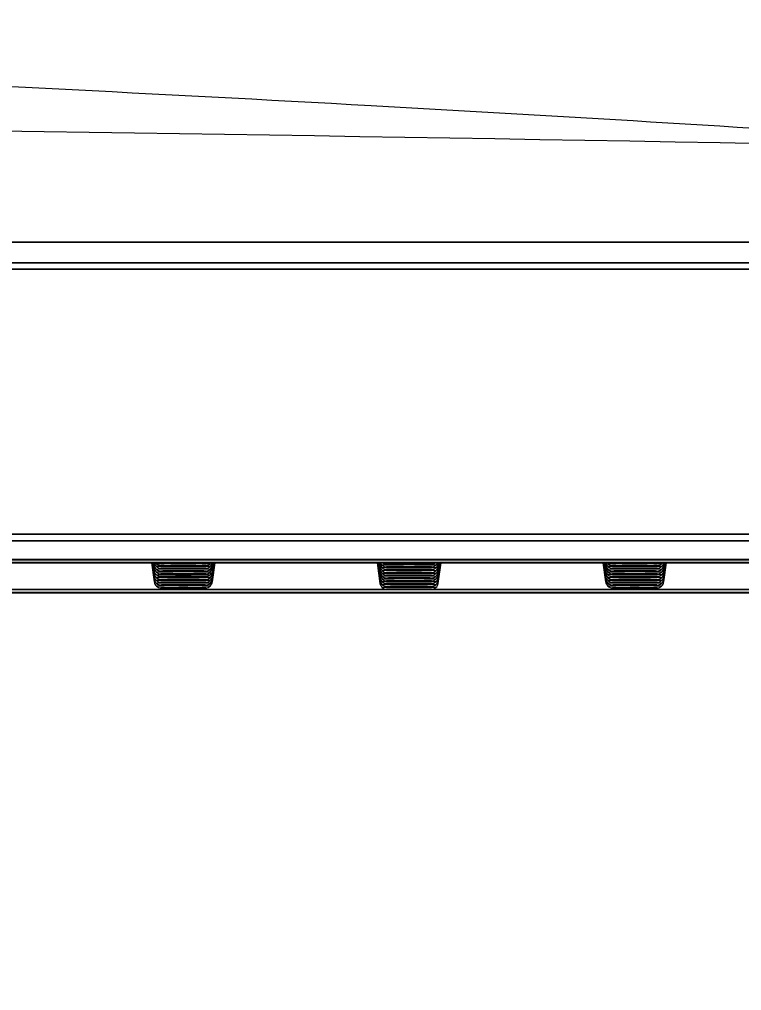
# Model space of a CAD drawing. Header units: millimetres. Extents: x 8883 to 11259, y -10160 to -6800.
# Drawn here: x 9770.87 to 9802.7, y -7774.29 to -7731.51 of the extents above; entities that cross this region are included whole.
import ezdxf

# ---------------------------------------------------------------- set-up
doc = ezdxf.new("R2010")
doc.units = ezdxf.units.MM
doc.layers.add('DIM', color=5, linetype='Continuous', lineweight=13)
doc.styles.add('ARIAL', font='arial.ttf')
doc.dimstyles.get("Standard").update_dxf_attribs({"dimtxt": 15, "dimasz": 15, "dimexe": 0.18, "dimexo": 0.0625, "dimgap": 4, "dimtad": 0, "dimdec": 1, "dimdsep": 46, "dimtxsty": 'ARIAL', "dimcen": 0, "dimclrd": 5, "dimclre": 5, "dimclrt": 5, "dimadec": 0, "dimazin": 0, "dimtfac": 1, "dimtdec": 1, "dimtofl": 0, "dimtmove": 0, "dimatfit": 3, "dimfxl": 1, "dimtolj": 1, "dimtzin": 0, "dimarcsym": 0})

# ---------------------------------------------------------------- blocks, each defined once
blk = doc.blocks.new('*D185')
at = {"layer": 'Defpoints', "color": 0, "transparency": 16777216}
for p in [(9678.596, -7626.145), (9989.37, -9683.127), (10114.894, -9683.127)]:
    blk.add_point(p, dxfattribs=at)
at = {"layer": 'DIM', "color": 5, "lineweight": -2, "transparency": 16777216}
for p, q in [((9678.658, -7626.145), (10115.074, -7626.145)), ((10114.894, -7644.145), (10114.894, -8614.508)), ((10114.894, -9665.127), (10114.894, -8694.764)), ((9989.433, -9683.127), (10115.074, -9683.127))]:
    blk.add_line(p, q, dxfattribs=at)
at = {"layer": 'DIM', "color": 5, "transparency": 16777216}
for points in [[(10111.894, -7644.145), (10117.894, -7644.145), (10114.894, -7626.145)], [(10111.894, -9665.127), (10117.894, -9665.127), (10114.894, -9683.127)]]:
    blk.add_solid(points, dxfattribs=at)
at = {"layer": 'DIM', "color": 5, "transparency": 16777216, "insert": (10114.894, -8654.636), "char_height": 18, "attachment_point": 5, "rotation": 90, "style": 'ARIAL'}
blk.add_mtext('\\A1;(2280)', dxfattribs=at)

msp = doc.modelspace()

# ---------------------------------------------------------------- linework, layer by layer
at = {"linetype": 'Continuous', "lineweight": 18}
for p, q in [((9549.041, -7741.315), (9808.15, -7741.315)), ((9549.034, -7742.503), (9808.157, -7742.503)), ((9808.157, -7742.503), (9549.034, -7742.503)), ((9549.041, -7742.23), (9808.15, -7742.23)), ((9808.15, -7742.23), (9549.041, -7742.23)), ((9808.573, -7754.48), (9548.62, -7754.48)), ((9548.62, -7754.48), (9808.573, -7754.48)), ((9808.565, -7754.183), (9548.624, -7754.183)), ((9548.624, -7754.183), (9808.565, -7754.183)), ((9548.618, -7755.295), (9808.573, -7755.295)), ((9808.573, -7755.295), (9548.618, -7755.295)), ((9548.618, -7755.312), (9808.573, -7755.312)), ((9808.575, -7755.432), (9548.618, -7755.432)), ((9808.574, -7755.446), (9548.618, -7755.446)), ((9548.618, -7755.446), (9808.574, -7755.446)), ((9776.694, -7755.446), (9776.812, -7756.288)), ((9776.711, -7755.446), (9776.812, -7756.165)), ((9776.728, -7755.446), (9776.812, -7756.042)), ((9776.745, -7755.446), (9776.812, -7755.918)), ((9776.78, -7755.446), (9776.812, -7755.672)), ((9776.797, -7755.446), (9776.812, -7755.549)), ((9779.379, -7756.288), (9779.498, -7755.446)), ((9779.379, -7756.165), (9779.48, -7755.446)), ((9779.379, -7756.042), (9779.463, -7755.446)), ((9779.379, -7755.918), (9779.446, -7755.446)), ((9779.379, -7755.672), (9779.411, -7755.446)), ((9779.379, -7755.549), (9779.394, -7755.446)), ((9786.635, -7755.446), (9786.762, -7756.349)), ((9786.652, -7755.446), (9786.762, -7756.226)), ((9786.67, -7755.446), (9786.762, -7756.103)), ((9786.687, -7755.446), (9786.762, -7755.98)), ((9786.704, -7755.446), (9786.762, -7755.857)), ((9786.721, -7755.446), (9786.762, -7755.734)), ((9786.739, -7755.446), (9786.762, -7755.611)), ((9786.756, -7755.446), (9786.762, -7755.488)), ((9789.329, -7756.349), (9789.456, -7755.446)), ((9789.329, -7756.226), (9789.439, -7755.446)), ((9789.329, -7756.103), (9789.422, -7755.446)), ((9789.329, -7755.98), (9789.404, -7755.446)), ((9789.329, -7755.857), (9789.387, -7755.446)), ((9789.329, -7755.734), (9789.37, -7755.446)), ((9789.329, -7755.611), (9789.352, -7755.446)), ((9789.329, -7755.488), (9789.335, -7755.446)), ((9796.594, -7755.446), (9796.712, -7756.288)), ((9796.611, -7755.446), (9796.712, -7756.165)), ((9796.628, -7755.446), (9796.712, -7756.042)), ((9796.645, -7755.446), (9796.712, -7755.918)), ((9796.663, -7755.446), (9796.712, -7755.795)), ((9796.68, -7755.446), (9796.712, -7755.672)), ((9796.697, -7755.446), (9796.712, -7755.549)), ((9799.279, -7756.288), (9799.398, -7755.446)), ((9799.279, -7756.165), (9799.38, -7755.446)), ((9799.279, -7756.042), (9799.363, -7755.446)), ((9799.279, -7755.918), (9799.346, -7755.446)), ((9799.279, -7755.795), (9799.328, -7755.446)), ((9799.279, -7755.672), (9799.311, -7755.446)), ((9799.279, -7755.549), (9799.294, -7755.446)), ((9768.354, -7756.614), (9787.814, -7756.614)), ((9787.814, -7756.614), (9768.354, -7756.614)), ((9788.252, -7756.614), (9807.717, -7756.614)), ((9807.717, -7756.614), (9788.252, -7756.614)), ((9548.618, -7756.749), (9808.573, -7756.749)), ((9808.573, -7756.749), (9548.618, -7756.749)), ((9548.618, -7756.763), (9808.565, -7756.763))]:
    msp.add_line(p, q, dxfattribs=at)
at = {"linetype": 'Continuous', "lineweight": 13}
for centre, major_axis, ratio, start_param, end_param in [((9778.096, -7755.549), (-1.284, 0), 0.006916, 6.017818, 6.283186), ((9778.096, -7755.672), (-1.284, 0), 0.006916, 6.017818, 6.283186), ((9778.096, -7755.488), (-1.183, 0), 0.006916, 3.141593, 6.283185), ((9778.096, -7755.611), (-1.183, 0), 0.006916, 3.141593, 6.283185), ((9778.096, -7755.734), (-1.183, 0), 0.006916, 3.141593, 6.283185), ((9778.096, -7755.561), (-0.987, 0), 0.006916, 3.141593, 6.283185), ((9778.096, -7755.684), (-0.987, 0), 0.006916, 3.141593, 6.283185), ((9778.096, -7755.549), (-1.284, 0), 0.006916, 3.141593, 3.40696), ((9778.096, -7755.672), (-1.284, 0), 0.006916, 3.141593, 3.40696), ((9788.046, -7755.488), (-1.284, 0), 0.006916, 6.017818, 6.283185), ((9788.046, -7755.611), (-1.284, 0), 0.006916, 6.017818, 6.283185), ((9788.046, -7755.734), (-1.284, 0), 0.006916, 6.017818, 6.283185), ((9788.046, -7755.549), (-1.183, 0), 0.006916, 3.141593, 6.283185), ((9788.046, -7755.672), (-1.183, 0), 0.006916, 3.141593, 6.283185), ((9788.046, -7755.795), (-1.183, 0), 0.006916, 3.141593, 6.283185), ((9788.046, -7755.5), (-0.987, 0), 0.006916, 3.141593, 6.283185), ((9788.046, -7755.623), (-0.987, 0), 0.006916, 3.141593, 6.283185), ((9788.046, -7755.746), (-0.987, 0), 0.006916, 3.141593, 6.283185), ((9788.046, -7755.488), (-1.284, 0), 0.006916, 3.141593, 3.40696), ((9788.046, -7755.611), (-1.284, 0), 0.006916, 3.141593, 3.40696), ((9788.046, -7755.734), (-1.284, 0), 0.006916, 3.141593, 3.40696), ((9797.996, -7755.549), (-1.284, 0), 0.006916, 6.017818, 6.283185), ((9797.996, -7755.672), (-1.284, 0), 0.006916, 6.017818, 6.283185), ((9797.996, -7755.795), (-1.284, 0), 0.006916, 6.017818, 6.283185), ((9797.996, -7755.488), (-1.183, 0), 0.006916, 3.141593, 6.283185), ((9797.996, -7755.611), (-1.183, 0), 0.006916, 3.141593, 6.283185), ((9797.996, -7755.734), (-1.183, 0), 0.006916, 3.141593, 6.283185), ((9797.996, -7755.561), (-0.987, 0), 0.006916, 3.141593, 6.283185), ((9797.996, -7755.684), (-0.987, 0), 0.006916, 3.141593, 6.283185), ((9797.996, -7755.549), (-1.284, 0), 0.006916, 3.141593, 3.40696), ((9797.996, -7755.672), (-1.284, 0), 0.006916, 3.141593, 3.40696), ((9797.996, -7755.795), (-1.284, 0), 0.006916, 3.141593, 3.40696), ((9778.096, -7755.918), (-1.284, 0), 0.006916, 5.974621, 6.283186), ((9778.096, -7756.042), (-1.284, 0), 0.006916, 6.017818, 6.283186), ((9778.096, -7756.165), (-1.284, 0), 0.006916, 6.017818, 6.283186), ((9778.096, -7755.857), (-1.183, 0), 0.006916, 3.141593, 6.283185), ((9777.109, -7755.63), (-0.3, 0), 0.999976, 0.854941, 1.570526), ((9778.096, -7756.103), (-1.183, 0), 0.006916, 3.141593, 6.283185), ((9778.096, -7756.226), (-1.183, 0), 0.006916, 3.141593, 6.283185), ((9778.096, -7755.807), (-0.987, 0), 0.006916, 3.141593, 6.283185), ((9778.096, -7755.93), (-0.987, 0), 0.006916, 3.141593, 6.283185), ((9778.096, -7755.93), (-0.987, 0), 0.006916, 0, 3.141593), ((9778.096, -7756.177), (-0.987, 0), 0.006916, 3.141593, 6.283185), ((9778.096, -7755.918), (-1.284, 0), 0.006916, 3.141593, 3.562272), ((9778.096, -7756.042), (-1.284, 0), 0.006916, 3.141593, 3.40696), ((9778.096, -7756.165), (-1.284, 0), 0.006916, 3.141593, 3.40696), ((9788.046, -7755.857), (-1.284, 0), 0.006916, 6.017818, 6.283185), ((9788.046, -7755.98), (-1.284, 0), 0.006916, 6.017818, 6.283185), ((9788.046, -7756.103), (-1.284, 0), 0.006916, 6.017818, 6.283185), ((9788.046, -7756.226), (-1.284, 0), 0.006916, 6.017818, 6.283185), ((9788.046, -7755.918), (-1.183, 0), 0.006916, 3.141593, 6.283185), ((9787.059, -7755.692), (-0.3, 0), 0.999976, 0.855211, 1.570796), ((9788.046, -7756.042), (-1.183, 0), 0.006916, 3.141593, 6.283185), ((9787.059, -7755.815), (-0.3, 0), 0.999976, 0.855211, 1.570796), ((9788.046, -7756.165), (-1.183, 0), 0.006916, 3.141593, 6.283185), ((9787.059, -7755.938), (-0.3, 0), 0.999976, 0.855211, 1.570796), ((9788.046, -7755.869), (-0.987, 0), 0.006916, 3.141593, 6.283185), ((9788.046, -7755.992), (-0.987, 0), 0.006916, 3.141593, 6.283185), ((9788.046, -7755.992), (-0.987, 0), 0.006916, 0, 3.141593), ((9788.046, -7756.115), (-0.987, 0), 0.006916, 3.141593, 6.283185), ((9788.046, -7756.115), (-0.987, 0), 0.006916, 0, 3.141593), ((9789.032, -7755.692), (-0.3, 0), 0.999976, 1.570796, 2.286381), ((9789.032, -7755.815), (-0.3, 0), 0.999976, 1.570796, 2.286381), ((9789.032, -7755.938), (-0.3, 0), 0.999976, 1.570796, 2.286381), ((9788.046, -7755.857), (-1.284, 0), 0.006916, 3.141593, 3.40696), ((9788.046, -7755.98), (-1.284, 0), 0.006916, 3.141593, 3.40696), ((9788.046, -7756.103), (-1.284, 0), 0.006916, 3.141593, 3.40696), ((9788.046, -7756.226), (-1.284, 0), 0.006916, 3.141593, 3.40696), ((9797.996, -7755.918), (-1.284, 0), 0.006916, 6.017818, 6.283185), ((9797.996, -7756.042), (-1.284, 0), 0.006916, 6.017818, 6.283185), ((9797.996, -7756.165), (-1.284, 0), 0.006916, 6.017818, 6.283185), ((9797.996, -7755.857), (-1.183, 0), 0.006916, 3.141593, 6.283185), ((9797.996, -7755.98), (-1.183, 0), 0.006916, 3.141593, 6.283185), ((9797.009, -7755.754), (-0.3, 0), 0.999976, 0.855211, 1.570796), ((9797.996, -7756.103), (-1.183, 0), 0.006916, 3.141593, 6.283185), ((9797.009, -7755.877), (-0.3, 0), 0.999976, 0.855211, 1.570796), ((9797.996, -7756.226), (-1.183, 0), 0.006916, 3.141593, 6.283185), ((9797.009, -7756), (-0.3, 0), 0.999976, 0.855211, 1.570796), ((9797.996, -7755.807), (-0.987, 0), 0.006916, 3.141593, 6.283185), ((9797.996, -7755.93), (-0.987, 0), 0.006916, 3.141593, 6.283185), ((9797.996, -7755.93), (-0.987, 0), 0.006916, 0, 3.141593), ((9797.996, -7756.054), (-0.987, 0), 0.006916, 3.141593, 6.283185), ((9797.996, -7756.054), (-0.987, 0), 0.006916, 0, 3.141593), ((9797.996, -7756.177), (-0.987, 0), 0.006916, 3.141593, 6.283185), ((9797.996, -7756.177), (-0.987, 0), 0.006916, 0, 3.141593), ((9798.982, -7755.754), (-0.3, 0), 0.999976, 1.570796, 2.286381), ((9798.982, -7755.877), (-0.3, 0), 0.999976, 1.570796, 2.286381), ((9798.982, -7756), (-0.3, 0), 0.999976, 1.570796, 2.286381), ((9797.996, -7755.918), (-1.284, 0), 0.006916, 3.141593, 3.40696), ((9797.996, -7756.042), (-1.284, 0), 0.006916, 3.141593, 3.40696), ((9797.996, -7756.165), (-1.284, 0), 0.006916, 3.141593, 3.40696), ((9778.096, -7756.288), (-1.284, 0), 0.006916, 6.017818, 6.283186), ((9778.096, -7756.349), (-1.183, 0), 0.006916, 3.141593, 6.283185), ((9778.096, -7756.472), (-1.183, 0), 0.006916, 3.141593, 6.283185), ((9778.096, -7756.3), (-0.987, 0), 0.006916, 3.141593, 6.283185), ((9778.096, -7756.423), (-0.987, 0), 0.006916, 3.141593, 6.283185), ((9778.096, -7756.546), (-0.987, 0), 0.006916, 3.141593, 6.283185), ((9778.096, -7756.288), (-1.284, 0), 0.006916, 3.141593, 3.40696), ((9788.046, -7756.349), (-1.284, 0), 0.006916, 6.017818, 6.283185), ((9788.046, -7756.288), (-1.183, 0), 0.006916, 3.141593, 6.283185), ((9787.059, -7756.061), (-0.3, 0), 0.999976, 0.855211, 1.570796), ((9788.046, -7756.411), (-1.183, 0), 0.006916, 3.141593, 6.283185), ((9787.059, -7756.184), (-0.3, 0), 0.999976, 0.855211, 1.570796), ((9788.046, -7756.534), (-1.183, 0), 0.006916, 3.141593, 6.283185), ((9787.059, -7756.308), (-0.3, 0), 0.999976, 0.855211, 1.570796), ((9788.046, -7756.238), (-0.987, 0), 0.006916, 3.141593, 6.283185), ((9788.046, -7756.238), (-0.987, 0), 0.006916, 0, 3.141593), ((9788.046, -7756.361), (-0.987, 0), 0.006916, 3.141593, 6.283185), ((9788.046, -7756.361), (-0.987, 0), 0.006916, 0, 3.141593), ((9788.046, -7756.484), (-0.987, 0), 0.006916, 3.141593, 6.283185), ((9788.046, -7756.484), (-0.987, 0), 0.006916, 0, 3.141593), ((9788.046, -7756.608), (-0.987, 0), 0.006916, 3.141593, 6.283185), ((9788.046, -7756.608), (-0.987, 0), 0.006916, 0, 3.141593), ((9789.032, -7756.061), (-0.3, 0), 0.999976, 1.570796, 2.286381), ((9789.032, -7756.184), (-0.3, 0), 0.999976, 1.570796, 2.286381), ((9789.032, -7756.308), (-0.3, 0), 0.999976, 1.570796, 2.286381), ((9788.046, -7756.349), (-1.284, 0), 0.006916, 3.141593, 3.40696), ((9797.996, -7756.288), (-1.284, 0), 0.006916, 6.017818, 6.283185), ((9797.996, -7756.349), (-1.183, 0), 0.006916, 3.141593, 6.283185), ((9797.009, -7756.123), (-0.3, 0), 0.999976, 0.855211, 1.570796), ((9797.996, -7756.472), (-1.183, 0), 0.006916, 3.141593, 6.283185), ((9797.009, -7756.246), (-0.3, 0), 0.999976, 0.855211, 1.570796), ((9797.996, -7756.3), (-0.987, 0), 0.006916, 3.141593, 6.283185), ((9797.996, -7756.3), (-0.987, 0), 0.006916, 0, 3.141593), ((9797.996, -7756.423), (-0.987, 0), 0.006916, 3.141593, 6.283185), ((9797.996, -7756.423), (-0.987, 0), 0.006916, 0, 3.141593), ((9797.996, -7756.546), (-0.987, 0), 0.006916, 3.141593, 6.283185), ((9797.996, -7756.546), (-0.987, 0), 0.006916, 0, 3.141593), ((9798.982, -7756.123), (-0.3, 0), 0.999976, 1.570796, 2.286381), ((9798.982, -7756.246), (-0.3, 0), 0.999976, 1.570796, 2.286381), ((9797.996, -7756.288), (-1.284, 0), 0.006916, 3.141593, 3.40696)]:
    msp.add_ellipse(centre, major_axis=major_axis, ratio=ratio, start_param=start_param, end_param=end_param, dxfattribs=at)
at = {"linetype": 'Continuous', "lineweight": 18}
for centre, major_axis, ratio, start_param, end_param in [((9777.109, -7755.507), (0.3, 0), 0.999976, 3.280324, 3.995909), ((9777.109, -7755.63), (0.3, 0), 0.999976, 3.280324, 3.995909), ((9777.109, -7755.384), (0.3, 0), 0.999976, 3.346728, 3.995909), ((9777.109, -7755.261), (0.3, 0), 0.999976, 3.80297, 3.995909), ((9777.109, -7755.261), (-0.3, 0), 0.999976, 0.854941, 1.570526), ((9777.109, -7755.384), (-0.3, 0), 0.999976, 0.854941, 1.570526), ((9777.109, -7755.507), (-0.3, 0), 0.999976, 0.854941, 1.570526), ((9778.096, -7755.561), (-0.987, 0), 0.006916, 0, 3.141593), ((9778.096, -7755.684), (-0.987, 0), 0.006916, 0, 3.141593), ((9778.096, -7755.561), (0.5, 0), 0.006916, 0, 3.141593), ((9778.096, -7755.561), (0.5, 0), 0.006916, 3.141593, 6.283185), ((9778.096, -7755.684), (0.35, 0), 0.006916, 0, 3.141593), ((9778.096, -7755.684), (0.35, 0), 0.006916, 3.141593, 6.283185), ((9779.082, -7755.261), (-0.3, 0), 0.999976, 1.570796, 2.286381), ((9779.082, -7755.384), (-0.3, 0), 0.999976, 1.570796, 2.286381), ((9779.082, -7755.507), (-0.3, 0), 0.999976, 1.570796, 2.286381), ((9779.082, -7755.384), (0.3, 0), 0.999976, 5.427974, 6.077155), ((9779.082, -7755.261), (0.3, 0), 0.999976, 5.427974, 5.620913), ((9779.082, -7755.507), (0.3, 0), 0.999976, 5.427974, 6.143559), ((9779.082, -7755.63), (0.3, 0), 0.999976, 5.427974, 6.143559), ((9787.059, -7755.446), (0.3, 0), 0.999976, 3.281219, 3.996804), ((9787.059, -7755.569), (0.3, 0), 0.999976, 3.281219, 3.996804), ((9787.059, -7755.692), (0.3, 0), 0.999976, 3.281219, 3.996804), ((9787.059, -7755.323), (0.3, 0), 0.999976, 3.563774, 3.996804), ((9787.059, -7755.323), (-0.3, 0), 0.999976, 0.855211, 1.570796), ((9787.059, -7755.446), (-0.3, 0), 0.999976, 0.855211, 1.570796), ((9787.059, -7755.569), (-0.3, 0), 0.999976, 0.855211, 1.570796), ((9787.059, -7755.2), (-0.3, 0), 0.999976, 0.961565, 1.570796), ((9788.046, -7755.5), (-0.987, 0), 0.006916, 0, 3.141593), ((9788.046, -7755.623), (-0.987, 0), 0.006916, 0, 3.141593), ((9788.046, -7755.746), (-0.987, 0), 0.006916, 0, 3.141593), ((9788.046, -7755.5), (0.5, 0), 0.006916, 0, 3.141593), ((9788.046, -7755.5), (0.5, 0), 0.006916, 3.141593, 6.283185), ((9788.046, -7755.623), (0.35, 0), 0.006916, 0, 3.141593), ((9788.046, -7755.623), (0.35, 0), 0.006916, 3.141593, 6.283185), ((9788.046, -7755.746), (0.35, 0), 0.006916, 0, 3.141593), ((9788.046, -7755.746), (0.35, 0), 0.006916, 3.141593, 6.283185), ((9789.032, -7755.2), (-0.3, 0), 0.999976, 1.570796, 2.180028), ((9789.032, -7755.323), (-0.3, 0), 0.999976, 1.570796, 2.286381), ((9789.032, -7755.446), (-0.3, 0), 0.999976, 1.570796, 2.286381), ((9789.032, -7755.569), (-0.3, 0), 0.999976, 1.570796, 2.286381), ((9789.032, -7755.323), (0.3, 0), 0.999976, 5.427974, 5.861004), ((9789.032, -7755.446), (0.3, 0), 0.999976, 5.427974, 6.143559), ((9789.032, -7755.569), (0.3, 0), 0.999976, 5.427974, 6.143559), ((9789.032, -7755.692), (0.3, 0), 0.999976, 5.427974, 6.143559), ((9797.009, -7755.507), (0.3, 0), 0.999976, 3.281219, 3.996804), ((9797.009, -7755.63), (0.3, 0), 0.999976, 3.281219, 3.996804), ((9797.009, -7755.754), (0.3, 0), 0.999976, 3.281219, 3.996804), ((9797.009, -7755.384), (0.3, 0), 0.999976, 3.347623, 3.996804), ((9797.009, -7755.261), (0.3, 0), 0.999976, 3.803865, 3.996804), ((9797.009, -7755.261), (-0.3, 0), 0.999976, 0.855211, 1.570796), ((9797.009, -7755.384), (-0.3, 0), 0.999976, 0.855211, 1.570796), ((9797.009, -7755.507), (-0.3, 0), 0.999976, 0.855211, 1.570796), ((9797.996, -7755.561), (-0.987, 0), 0.006916, 0, 3.141593), ((9797.996, -7755.684), (-0.987, 0), 0.006916, 0, 3.141593), ((9797.996, -7755.561), (0.5, 0), 0.006916, 0, 3.141593), ((9797.996, -7755.561), (0.5, 0), 0.006916, 3.141593, 6.283185), ((9797.996, -7755.684), (0.5, 0), 0.006916, 0, 3.141593), ((9797.996, -7755.684), (0.5, 0), 0.006916, 3.141593, 6.283185), ((9798.982, -7755.261), (-0.3, 0), 0.999976, 1.570796, 2.286381), ((9798.982, -7755.384), (-0.3, 0), 0.999976, 1.570796, 2.286381), ((9798.982, -7755.507), (-0.3, 0), 0.999976, 1.570796, 2.286381), ((9798.982, -7755.384), (0.3, 0), 0.999976, 5.427974, 6.077155), ((9798.982, -7755.261), (0.3, 0), 0.999976, 5.427974, 5.620913), ((9798.982, -7755.507), (0.3, 0), 0.999976, 5.427974, 6.143559), ((9798.982, -7755.63), (0.3, 0), 0.999976, 5.427974, 6.143559), ((9798.982, -7755.754), (0.3, 0), 0.999976, 5.427974, 6.143559), ((9777.109, -7755.877), (0.3, 0), 0.999976, 3.280324, 3.995909), ((9777.109, -7756), (0.3, 0), 0.999976, 3.280324, 3.995909), ((9777.109, -7756.123), (0.3, 0), 0.999976, 3.280324, 3.995909), ((9777.109, -7755.754), (-0.3, 0), 0.999976, 0.855482, 1.571067), ((9777.109, -7755.877), (-0.3, 0), 0.999976, 0.854941, 1.570526), ((9777.109, -7756), (-0.3, 0), 0.999976, 0.854941, 1.570526), ((9778.096, -7755.807), (-0.987, 0), 0.006916, 0, 3.141593), ((9778.096, -7756.054), (-0.987, 0), 0.006916, 0, 3.141593), ((9778.096, -7756.177), (-0.987, 0), 0.006916, 0, 3.141593), ((9778.096, -7755.807), (0.35, 0), 0.006916, 0, 3.141593), ((9778.096, -7755.807), (0.35, 0), 0.006916, 3.141593, 6.283185), ((9778.096, -7755.93), (0.35, 0), 0.006916, 0, 3.141593), ((9778.096, -7755.93), (0.35, 0), 0.006916, 3.141593, 6.283185), ((9778.096, -7756.177), (0.35, 0), 0.006916, 0, 3.141593), ((9778.096, -7756.177), (0.35, 0), 0.006916, 3.141593, 6.283185), ((9779.082, -7755.63), (-0.3, 0), 0.999976, 1.570796, 2.286381), ((9779.082, -7755.754), (-0.3, 0), 0.999976, 1.570796, 2.286381), ((9779.082, -7755.877), (-0.3, 0), 0.999976, 1.570796, 2.286381), ((9779.082, -7756), (-0.3, 0), 0.999976, 1.570796, 2.286381), ((9779.082, -7755.877), (0.3, 0), 0.999976, 5.427974, 6.143559), ((9779.082, -7756), (0.3, 0), 0.999976, 5.427974, 6.143559), ((9779.082, -7756.123), (0.3, 0), 0.999976, 5.427974, 6.143559), ((9787.059, -7755.815), (0.3, 0), 0.999976, 3.281219, 3.996804), ((9787.059, -7755.938), (0.3, 0), 0.999976, 3.281219, 3.996804), ((9787.059, -7756.061), (0.3, 0), 0.999976, 3.281219, 3.996804), ((9787.059, -7756.184), (0.3, 0), 0.999976, 3.281219, 3.996804), ((9788.046, -7755.869), (-0.987, 0), 0.006916, 0, 3.141593), ((9788.046, -7755.869), (0.35, 0), 0.006916, 0, 3.141593), ((9788.046, -7755.869), (0.35, 0), 0.006916, 3.141593, 6.283185), ((9788.046, -7755.992), (0.35, 0), 0.006916, 0, 3.141593), ((9788.046, -7755.992), (0.35, 0), 0.006916, 3.141593, 6.283185), ((9788.046, -7756.115), (0.35, 0), 0.006916, 0, 3.141593), ((9788.046, -7756.115), (0.35, 0), 0.006916, 3.141593, 6.283185), ((9789.032, -7755.815), (0.3, 0), 0.999976, 5.427974, 6.143559), ((9789.032, -7755.938), (0.3, 0), 0.999976, 5.427974, 6.143559), ((9789.032, -7756.061), (0.3, 0), 0.999976, 5.427974, 6.143559), ((9789.032, -7756.184), (0.3, 0), 0.999976, 5.427974, 6.143559), ((9797.009, -7755.877), (0.3, 0), 0.999976, 3.281219, 3.996804), ((9797.009, -7756), (0.3, 0), 0.999976, 3.281219, 3.996804), ((9797.009, -7756.123), (0.3, 0), 0.999976, 3.281219, 3.996804), ((9797.009, -7755.63), (-0.3, 0), 0.999976, 0.855211, 1.570796), ((9797.996, -7755.807), (-0.987, 0), 0.006916, 0, 3.141593), ((9797.996, -7755.807), (0.5, 0), 0.006916, 0, 3.141593), ((9797.996, -7755.807), (0.5, 0), 0.006916, 3.141593, 6.283185), ((9797.996, -7755.93), (0.5, 0), 0.006916, 0, 3.141593), ((9797.996, -7755.93), (0.5, 0), 0.006916, 3.141593, 6.283185), ((9797.996, -7756.177), (0.5, 0), 0.006916, 0, 3.141593), ((9797.996, -7756.177), (0.5, 0), 0.006916, 3.141593, 6.283185), ((9798.982, -7755.63), (-0.3, 0), 0.999976, 1.570796, 2.286381), ((9798.982, -7755.877), (0.3, 0), 0.999976, 5.427974, 6.143559), ((9798.982, -7756), (0.3, 0), 0.999976, 5.427974, 6.143559), ((9798.982, -7756.123), (0.3, 0), 0.999976, 5.427974, 6.143559), ((9777.109, -7756.246), (0.3, 0), 0.999976, 3.280324, 3.995909), ((9777.109, -7756.123), (-0.3, 0), 0.999976, 0.854941, 1.570526), ((9777.109, -7756.246), (-0.3, 0), 0.999976, 0.854941, 1.570526), ((9778.096, -7756.3), (-0.987, 0), 0.006916, 0, 3.141593), ((9778.096, -7756.423), (-0.987, 0), 0.006916, 0, 3.141593), ((9778.096, -7756.546), (-0.987, 0), 0.006916, 0, 3.141593), ((9778.096, -7756.546), (0.5, 0), 0.006916, 0, 3.141593), ((9778.096, -7756.546), (0.5, 0), 0.006916, 3.141593, 6.283185), ((9778.096, -7756.3), (0.35, 0), 0.006916, 0, 3.141593), ((9778.096, -7756.3), (0.35, 0), 0.006916, 3.141593, 6.283185), ((9778.096, -7756.423), (0.35, 0), 0.006916, 0, 3.141593), ((9778.096, -7756.423), (0.35, 0), 0.006916, 3.141593, 6.283185), ((9779.082, -7756.123), (-0.3, 0), 0.999976, 1.570796, 2.286381), ((9779.082, -7756.246), (-0.3, 0), 0.999976, 1.570796, 2.286381), ((9779.082, -7756.246), (0.3, 0), 0.999976, 5.427974, 6.143559), ((9787.059, -7756.308), (0.3, 0), 0.999976, 3.281219, 3.996804), ((9788.046, -7756.608), (0.5, 0), 0.006916, 0, 3.141593), ((9788.046, -7756.608), (0.5, 0), 0.006916, 3.141593, 6.283185), ((9788.046, -7756.238), (0.35, 0), 0.006916, 0, 3.141593), ((9788.046, -7756.238), (0.35, 0), 0.006916, 3.141593, 6.283185), ((9788.046, -7756.361), (0.35, 0), 0.006916, 0, 3.141593), ((9788.046, -7756.361), (0.35, 0), 0.006916, 3.141593, 6.283185), ((9788.046, -7756.484), (0.35, 0), 0.006916, 0, 3.141593), ((9788.046, -7756.484), (0.35, 0), 0.006916, 3.141593, 6.283185), ((9789.032, -7756.308), (0.3, 0), 0.999976, 5.427974, 6.143559), ((9797.009, -7756.246), (0.3, 0), 0.999976, 3.281219, 3.996804), ((9797.996, -7756.3), (0.5, 0), 0.006916, 0, 3.141593), ((9797.996, -7756.3), (0.5, 0), 0.006916, 3.141593, 6.283185), ((9797.996, -7756.423), (0.5, 0), 0.006916, 0, 3.141593), ((9797.996, -7756.423), (0.5, 0), 0.006916, 3.141593, 6.283185), ((9797.996, -7756.546), (0.5, 0), 0.006916, 0, 3.141593), ((9797.996, -7756.546), (0.5, 0), 0.006916, 3.141593, 6.283185), ((9798.982, -7756.246), (0.3, 0), 0.999976, 5.427974, 6.143559)]:
    msp.add_ellipse(centre, major_axis=major_axis, ratio=ratio, start_param=start_param, end_param=end_param, dxfattribs=at)
for points, knots in [([(9810.889, -7736.797), (9802.786, -7736.266), (9785.383, -7735.219), (9757.578, -7733.812), (9727.166, -7732.766), (9700.749, -7732.237), (9684.518, -7732.257), (9679.103, -7732.295)], [0, 0, 0, 0, 0.190234, 0.405388, 0.634294, 0.878019, 1, 1, 1, 1]), ([(9551.463, -7737.01), (9593.829, -7736.197), (9636.21, -7735.81), (9720.979, -7735.81), (9763.368, -7736.197), (9805.728, -7737.01)], [0, 0, 0, 0, 0.5, 0.5, 1, 1, 1, 1]), ([(9776.914, -7755.487), (9776.921, -7755.494), (9776.942, -7755.513), (9776.983, -7755.535), (9777.027, -7755.551), (9777.059, -7755.557), (9777.076, -7755.56), (9777.089, -7755.561), (9777.105, -7755.562), (9777.143, -7755.563), (9777.263, -7755.565), (9777.539, -7755.567), (9777.801, -7755.568), (9777.959, -7755.568), (9777.993, -7755.568)], [0, 0, 0, 0, 0.017368, 0.055328, 0.085943, 0.107085, 0.120689, 0.135325, 0.160222, 0.228593, 0.473883, 0.699794, 0.936496, 1, 1, 1, 1]), ([(9777.993, -7755.568), (9778.087, -7755.568), (9778.3, -7755.568), (9778.629, -7755.567), (9778.911, -7755.565), (9779.041, -7755.564), (9779.085, -7755.562), (9779.103, -7755.561), (9779.128, -7755.558), (9779.166, -7755.551), (9779.221, -7755.531), (9779.258, -7755.503), (9779.276, -7755.486)], [0, 0, 0, 0, 0.152625, 0.361289, 0.570258, 0.780947, 0.852314, 0.889482, 0.903619, 0.921045, 0.960262, 1, 1, 1, 1]), ([(9796.814, -7755.487), (9796.818, -7755.491), (9796.836, -7755.51), (9796.874, -7755.531), (9796.92, -7755.549), (9796.954, -7755.557), (9796.974, -7755.559), (9796.986, -7755.561), (9797.001, -7755.562), (9797.039, -7755.563), (9797.152, -7755.565), (9797.432, -7755.567), (9797.695, -7755.568), (9797.854, -7755.568), (9797.89, -7755.568)], [0, 0, 0, 0, 0.009863, 0.049177, 0.081264, 0.104378, 0.118694, 0.132606, 0.154646, 0.208781, 0.469068, 0.695994, 0.933335, 1, 1, 1, 1]), ([(9797.89, -7755.568), (9797.982, -7755.568), (9798.194, -7755.568), (9798.521, -7755.567), (9798.806, -7755.565), (9798.939, -7755.564), (9798.984, -7755.562), (9799.002, -7755.561), (9799.026, -7755.558), (9799.062, -7755.552), (9799.118, -7755.532), (9799.157, -7755.505), (9799.176, -7755.487)], [0, 0, 0, 0, 0.149694, 0.357967, 0.566531, 0.776743, 0.850241, 0.888382, 0.902709, 0.919465, 0.956847, 1, 1, 1, 1]), ([(9776.914, -7755.979), (9776.921, -7755.986), (9776.942, -7756.006), (9776.983, -7756.027), (9777.027, -7756.043), (9777.059, -7756.05), (9777.076, -7756.052), (9777.089, -7756.053), (9777.105, -7756.054), (9777.143, -7756.056), (9777.263, -7756.058), (9777.539, -7756.059), (9777.801, -7756.06), (9777.959, -7756.06), (9777.993, -7756.06)], [0, 0, 0, 0, 0.017368, 0.055328, 0.085943, 0.107085, 0.120689, 0.135325, 0.160222, 0.228594, 0.473883, 0.699794, 0.936496, 1, 1, 1, 1]), ([(9776.914, -7756.102), (9776.921, -7756.109), (9776.942, -7756.129), (9776.983, -7756.15), (9777.027, -7756.166), (9777.059, -7756.173), (9777.076, -7756.175), (9777.089, -7756.176), (9777.105, -7756.177), (9777.143, -7756.179), (9777.263, -7756.181), (9777.539, -7756.182), (9777.801, -7756.183), (9777.959, -7756.183), (9777.993, -7756.183)], [0, 0, 0, 0, 0.017368, 0.055328, 0.085943, 0.107085, 0.120689, 0.135325, 0.160222, 0.228593, 0.473883, 0.699794, 0.936496, 1, 1, 1, 1]), ([(9777.993, -7756.06), (9778.087, -7756.06), (9778.3, -7756.06), (9778.629, -7756.06), (9778.911, -7756.058), (9779.041, -7756.056), (9779.085, -7756.054), (9779.103, -7756.053), (9779.128, -7756.05), (9779.166, -7756.043), (9779.221, -7756.024), (9779.258, -7755.996), (9779.276, -7755.979)], [0, 0, 0, 0, 0.152625, 0.361289, 0.570258, 0.780947, 0.852314, 0.889482, 0.903619, 0.921045, 0.960262, 1, 1, 1, 1]), ([(9777.993, -7756.183), (9778.087, -7756.183), (9778.3, -7756.183), (9778.629, -7756.183), (9778.911, -7756.181), (9779.041, -7756.179), (9779.085, -7756.177), (9779.103, -7756.176), (9779.128, -7756.174), (9779.166, -7756.166), (9779.221, -7756.147), (9779.258, -7756.119), (9779.276, -7756.102)], [0, 0, 0, 0, 0.152625, 0.361289, 0.570258, 0.780947, 0.852314, 0.889482, 0.903619, 0.921045, 0.960262, 1, 1, 1, 1]), ([(9786.864, -7755.918), (9786.868, -7755.922), (9786.886, -7755.94), (9786.924, -7755.961), (9786.97, -7755.98), (9787.004, -7755.987), (9787.024, -7755.99), (9787.036, -7755.992), (9787.051, -7755.993), (9787.089, -7755.994), (9787.202, -7755.996), (9787.482, -7755.998), (9787.745, -7755.999), (9787.904, -7755.999), (9787.94, -7755.999)], [0, 0, 0, 0, 0.009863, 0.049177, 0.081264, 0.104378, 0.118694, 0.132606, 0.154646, 0.208781, 0.469068, 0.695994, 0.933335, 1, 1, 1, 1]), ([(9787.94, -7755.999), (9788.032, -7755.999), (9788.244, -7755.999), (9788.571, -7755.998), (9788.856, -7755.996), (9788.989, -7755.994), (9789.034, -7755.993), (9789.052, -7755.992), (9789.076, -7755.989), (9789.112, -7755.982), (9789.168, -7755.963), (9789.207, -7755.936), (9789.226, -7755.918)], [0, 0, 0, 0, 0.149694, 0.357967, 0.566531, 0.776743, 0.850241, 0.888382, 0.902709, 0.919465, 0.956847, 1, 1, 1, 1])]:
    msp.add_open_spline(points, degree=3, knots=knots, dxfattribs=at)
for points, degree in [([(9808.15, -7741.315), (9721.829, -7741.315), (9635.375, -7741.315), (9549.041, -7741.315)], 3), ([(9548.618, -7755.432), (9635.27, -7755.432), (9721.923, -7755.432), (9808.575, -7755.432)], 3), ([(9776.763, -7755.446), (9776.812, -7755.795)], 1), ([(9779.379, -7755.795), (9779.428, -7755.446)], 1), ([(9808.565, -7756.763), (9721.916, -7756.763), (9635.267, -7756.763), (9548.618, -7756.763)], 3)]:
    msp.add_open_spline(points, degree=degree, dxfattribs=at)
for points, weights in [([(9776.912, -7755.98), (9776.828, -7755.906), (9776.812, -7755.795)], [1, 0.936672189243, 1]), ([(9779.379, -7755.795), (9779.364, -7755.906), (9779.279, -7755.98)], [1, 0.936672189251, 1]), ([(9776.912, -7755.98), (9776.912, -7755.977), (9777.605, -7755.972), (9778.586, -7755.972), (9779.279, -7755.977), (9779.279, -7755.98)], [1, 0.923879480842, 0.923879480842, 0.923879480842, 0.923879480842, 1]), ([(9778.446, -7756.054), (9778.446, -7756.053), (9778.241, -7756.051), (9777.951, -7756.051), (9777.746, -7756.053), (9777.746, -7756.054)], [0.997072288458, 0.923879499895, 0.923879499895, 0.923879499895, 0.923879499895, 1])]:
    msp.add_rational_spline(points, weights, degree=2, dxfattribs=at)
at = {"linetype": 'Continuous', "lineweight": 13}
msp.add_rational_spline([(9777.109, -7756.054), (9777.109, -7756.051), (9777.687, -7756.047), (9778.504, -7756.047), (9779.082, -7756.051), (9779.082, -7756.054)], [1, 0.923879522339, 0.923879522339, 0.923879522339, 0.923879522339, 1], degree=2, dxfattribs=at)
at = {"linetype": 'Continuous', "lineweight": 18}
for points, weights, knots in [([(9777.746, -7756.054), (9777.746, -7756.056), (9778.096, -7756.056), (9778.446, -7756.056), (9778.446, -7756.054)], [1, 0.707106781187, 1, 0.707106781187, 1], [0, 0, 0, 0.5, 0.5, 1, 1, 1]), ([(9798.496, -7756.054), (9798.496, -7756.052), (9798.203, -7756.05), (9797.788, -7756.05), (9797.496, -7756.052), (9797.496, -7756.054)], [0.997072288422, 0.923879498962, 0.923879498962, 0.923879498962, 0.923879498962, 0.997072288422], [0, 0, 0, 0.25, 0.5, 0.75, 1, 1, 1]), ([(9797.496, -7756.054), (9797.496, -7756.057), (9797.996, -7756.057), (9798.496, -7756.057), (9798.496, -7756.054)], [1, 0.707106781187, 1, 0.707106781187, 1], [0, 0, 0, 0.5, 0.5, 1, 1, 1])]:
    msp.add_rational_spline(points, weights, degree=2, knots=knots, dxfattribs=at)

# ---------------------------------------------------------------- dimensions: what is measured, and where the dimension line sits
at = {"layer": 'DIM', "color": 3}
dim = msp.add_linear_dim(base=(10114.894, -9683.127), p1=(9678.596, -7626.145), p2=(9989.37, -9683.127), angle=90, text='(2280)', dimstyle='Standard', override={"dimtxt": 18, "dimasz": 18, "dimgap": 5}, dxfattribs=at)
dim.commit()
dim.dimension.update_dxf_attribs({"geometry": '*D185', "text_midpoint": (10114.894, -8654.636)})

doc.saveas('drawing.dxf')
